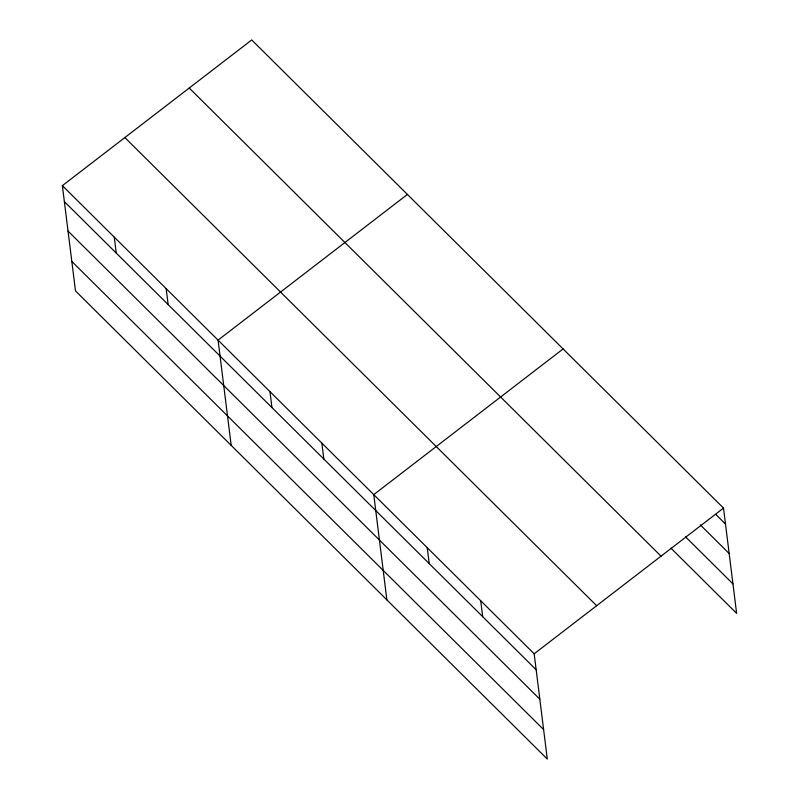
<?xml version="1.0" encoding="UTF-8"?>
<svg xmlns="http://www.w3.org/2000/svg" width="799" height="799" viewBox="0 0 799 799"><rect width="100%" height="100%" fill="white"/><g stroke="black" fill="none" stroke-linecap="round" stroke-linejoin="round"><path stroke-width="1.2" d="M62.382 185.648L534.171 653.792L547.285 759.05L75.486 290.906L62.382 185.648L251.715 39.95L723.514 508.094L736.618 613.352L670.88 548.114M407.41 194.437L218.067 340.134L231.181 445.393M563.105 348.923L373.762 494.621L386.876 599.879M534.171 653.792L723.514 508.094M715.854 514.476L725.492 524.044M700.244 524.813L729.167 553.517M685.612 536.908L732.953 583.879M189.233 88.03L661.033 556.174M124.864 137.568L596.653 605.712M64.369 201.598L536.159 669.742M68.035 231.071L539.834 699.215M71.82 261.433L543.61 729.577M480.698 600.738L482.686 616.688M427.235 547.685L429.223 563.625M321.867 443.125L323.855 459.075M269.972 391.63L271.95 407.58M166.172 288.639L168.16 304.589M114.277 237.143L116.264 253.093"/></g></svg>
